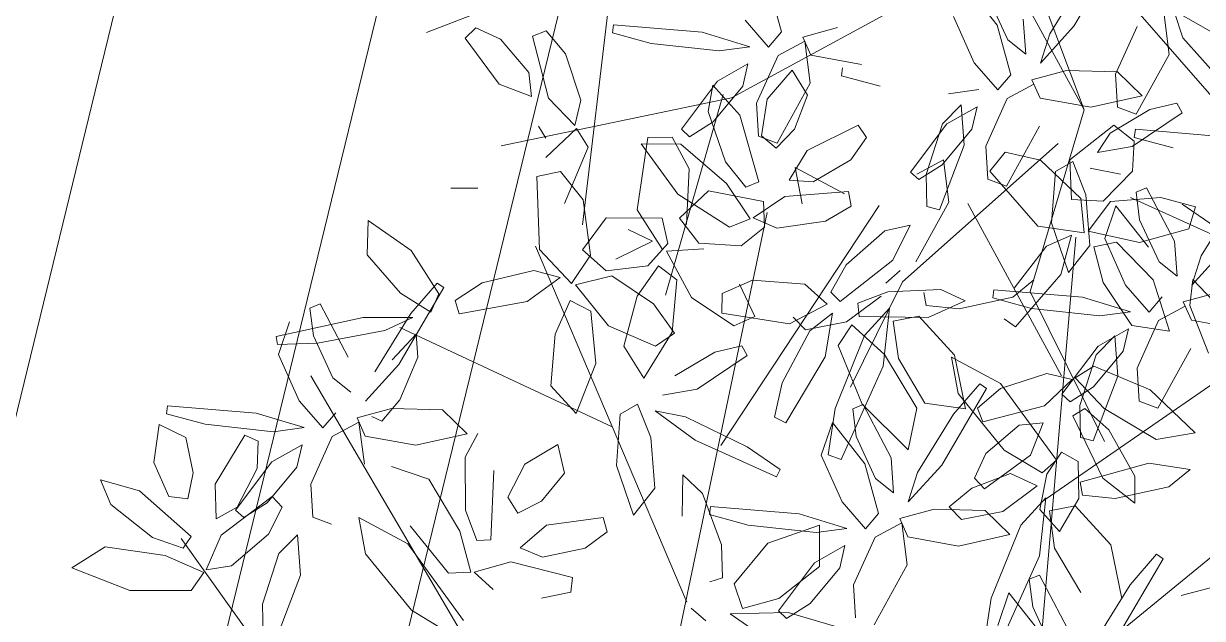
# Model space of a CAD drawing. Header units: millimetres. Extents: x 4980 to 19099, y 3891 to 5773.
# Drawn here: x 11492.33 to 11525.77, y 4888.2 to 4905.08 of the extents above; entities that cross this region are included whole.
import ezdxf

# ---------------------------------------------------------------- set-up
doc = ezdxf.new("R2010")
doc.units = ezdxf.units.MM
for name, color, linetype, lineweight in [('no3_ahşap gorunus on kalın', 34, 'Continuous', 20), ('no3_ölçü tefriş', 252, 'Continuous', 0), ('Poltroncine_Stift_Nr__1', 1, 'Continuous', 20)]:
    doc.layers.add(name, color=color, linetype=linetype, lineweight=lineweight)

# ---------------------------------------------------------------- blocks, each defined once
blk = doc.blocks.new('edc')
at = {"layer": 'Poltroncine_Stift_Nr__1', "linetype": 'Continuous'}
blk.add_line((-455267.72, -965869.832), (-455267.72, -966030.174), dxfattribs=at)
blk = doc.blocks.new('p34')
at = {"color": 68}
for p, q in [((1698.209, -14122.976), (1698.443, -14121.227)), ((1698.443, -14121.227), (1699.246, -14122.005)), ((1700.445, -14121.879), (1701.061, -14121.423)), ((1701.061, -14121.423), (1701.022, -14122.574)), ((1699.815, -14123.25), (1700.445, -14121.879)), ((1699.246, -14122.005), (1699.411, -14123.716)), ((1701.022, -14122.574), (1700.103, -14124.31)), ((1701.061, -14123.421), (1701.893, -14122.78)), ((1701.893, -14122.78), (1702.978, -14122.672)), ((1702.978, -14122.672), (1702.802, -14123.489)), ((1703.326, -14122.803), (1703.296, -14123.94)), ((1703.555, -14122.777), (1703.326, -14122.803)), ((1703.945, -14125.271), (1703.555, -14122.777)), ((1698.616, -14124.664), (1698.209, -14122.976)), ((1699.734, -14124.16), (1699.815, -14123.25)), ((1701.124, -14123.956), (1701.061, -14123.421)), ((1702.802, -14123.489), (1701.874, -14123.928)), ((1699.411, -14123.716), (1699.2, -14124.897)), ((1700.103, -14124.31), (1699.734, -14124.16)), ((1701.874, -14123.928), (1701.124, -14123.956)), ((1703.296, -14123.94), (1703.547, -14125.868)), ((1700.764, -14124.872), (1701.712, -14124.614)), ((1701.221, -14125.379), (1700.764, -14124.872)), ((1701.712, -14124.614), (1703.257, -14125.099)), ((1699.286, -14124.939), (1700.349, -14125.122)), ((1700.349, -14125.122), (1701.751, -14126.266)), ((1703.257, -14125.099), (1703.184, -14125.512)), ((1701.13, -14125.352), (1700.98, -14125.63)), ((1702.703, -14126.023), (1701.13, -14125.352)), ((1702.428, -14125.664), (1701.221, -14125.379)), ((1703.184, -14125.512), (1702.428, -14125.664)), ((1703.869, -14126.683), (1703.945, -14125.271)), ((1705.716, -14125.489), (1704.572, -14126.373)), ((1706.689, -14125.575), (1705.716, -14125.489)), ((1706.194, -14125.302), (1705.982, -14125.394)), ((1705.982, -14125.394), (1706.287, -14126.49)), ((1707.299, -14127.572), (1706.194, -14125.302)), ((1700.98, -14125.63), (1701.55, -14126.177)), ((1703.547, -14125.868), (1703.869, -14126.683)), ((1701.55, -14126.177), (1702.731, -14126.754)), ((1703.383, -14126.748), (1702.703, -14126.023)), ((1707.203, -14126.043), (1706.464, -14126.322)), ((1707.389, -14126.297), (1707.203, -14126.043)), ((1701.524, -14126.619), (1700.696, -14126.424)), ((1701.751, -14126.266), (1701.524, -14126.619)), ((1704.572, -14126.373), (1703.983, -14127.201)), ((1706.464, -14126.322), (1705.435, -14127.14)), ((1706.287, -14126.49), (1707.094, -14128.259)), ((1702.731, -14126.754), (1703.383, -14126.748)), ((1701.457, -14127.525), (1702.356, -14127.25)), ((1702.356, -14127.25), (1703.816, -14127.522)), ((1703.983, -14127.201), (1704.488, -14127.457)), ((1705.435, -14127.14), (1705.16, -14127.731)), ((1703.816, -14127.522), (1704.388, -14128.161)), ((1704.388, -14128.161), (1703.265, -14128.596)), ((1704.492, -14128.078), (1704.044, -14128.424)), ((1704.987, -14128.966), (1704.492, -14128.078)), ((1705.009, -14128.198), (1706.251, -14128.874)), ((1704.044, -14128.424), (1704.133, -14129.884)), ((1704.632, -14128.476), (1704.57, -14128.785)), ((1703.386, -14129.355), (1703.285, -14130.469)), ((1675.098, -14130.847), (1676.139, -14129.606)), ((1676.139, -14129.606), (1676.493, -14129.832)), ((1676.493, -14129.832), (1676.343, -14130.589))]:
    blk.add_line(p, q, dxfattribs=at)
at = {"color": 44}
for p, q in [((1696.572, -14127.998), (1699.979, -14124.041)), ((1694.72, -14136.809), (1705.34, -14126.519)), ((1679.44, -14133.399), (1676.031, -14128.502)), ((1705.965, -14135.169), (1707.275, -14128.65)), ((1676.283, -14137.346), (1673.404, -14131.319)), ((1701.623, -14138.41), (1710.428, -14131.837)), ((1682.755, -14132.766), (1671.775, -14134.094)), ((1676.318, -14137.098), (1670.396, -14136.858)), ((1682.842, -14144.569), (1676.283, -14137.346)), ((1694.199, -14138.612), (1712.916, -14138.004)), ((1706.176, -14138.29), (1713.856, -14141.038)), ((1677.216, -14146.653), (1672.35, -14143.293)), ((1710.391, -14147.209), (1714.509, -14143.47)), ((1681.141, -14144.583), (1678.323, -14147.141)), ((1683.379, -14145.161), (1673.489, -14159.11)), ((1681.275, -14145.128), (1678.323, -14147.141)), ((1672.948, -14146.882), (1669.312, -14149.94)), ((1678.323, -14147.141), (1672.948, -14146.882)), ((1701.348, -14148.674), (1714.309, -14146.676)), ((1706.751, -14147.489), (1713.483, -14153.476)), ((1701.586, -14148.938), (1711.355, -14156.272)), ((1705.13, -14151.986), (1709.373, -14159.799))]:
    blk.add_line(p, q, dxfattribs=at)
at = {"color": 66}
for p, q in [((1699.2, -14124.897), (1698.616, -14124.664)), ((1699.567, -14125.617), (1699.286, -14124.939)), ((1700.696, -14126.424), (1699.567, -14125.617)), ((1706.106, -14127.429), (1707.389, -14126.297)), ((1697.837, -14126.959), (1698.717, -14126.729)), ((1698.717, -14126.729), (1700.222, -14126.833)), ((1700.222, -14126.833), (1700.867, -14127.227)), ((1700.867, -14127.227), (1699.776, -14127.575)), ((1710.011, -14127.055), (1709.056, -14127.259)), ((1709.476, -14128.448), (1710.011, -14127.055)), ((1699.776, -14127.575), (1697.827, -14127.336)), ((1701.39, -14128.088), (1701.457, -14127.525)), ((1707.641, -14128.944), (1707.299, -14127.572)), ((1709.056, -14127.259), (1708.222, -14128.44)), ((1707.732, -14128.861), (1705.883, -14128.258)), ((1707.094, -14128.259), (1707.641, -14128.944)), ((1708.222, -14128.44), (1707.903, -14129.405)), ((1708.46, -14129.501), (1709.476, -14128.448)), ((1700.797, -14129.224), (1701.756, -14128.794)), ((1701.756, -14128.794), (1701.364, -14130.323)), ((1704.57, -14128.785), (1705.276, -14129.141)), ((1706.251, -14128.874), (1708.67, -14129.595)), ((1707.196, -14129.148), (1706.333, -14128.656)), ((1708.746, -14129.378), (1707.732, -14128.861)), ((1699.551, -14130.874), (1700.797, -14129.224)), ((1705.293, -14130.379), (1704.987, -14128.966)), ((1705.276, -14129.141), (1706.574, -14129.345)), ((1706.574, -14129.345), (1707.196, -14129.148)), ((1707.903, -14129.405), (1708.46, -14129.501)), ((1708.67, -14129.595), (1708.746, -14129.378)), ((1672.087, -14130.966), (1671.902, -14130.222)), ((1708.045, -14130.193), (1708.391, -14129.995)), ((1708.844, -14131.988), (1708.045, -14130.193)), ((1708.391, -14129.995), (1709.057, -14130.621)), ((1676.343, -14130.589), (1675.616, -14131.594)), ((1674.972, -14131.821), (1675.098, -14130.847)), ((1699.174, -14132.068), (1699.551, -14130.874)), ((1709.057, -14130.621), (1709.746, -14131.962)), ((1675.616, -14131.594), (1674.972, -14131.821)), ((1675.044, -14132.3), (1676.639, -14131.445)), ((1676.639, -14131.445), (1676.878, -14131.79)), ((1676.878, -14131.79), (1676.379, -14132.479)), ((1674.2, -14132.216), (1673.92, -14132.499)), ((1674.467, -14133.211), (1675.044, -14132.3)), ((1676.379, -14132.479), (1675.201, -14133.212)), ((1673.386, -14132.626), (1674.396, -14133.275)), ((1674.396, -14133.275), (1673.956, -14133.724)), ((1675.201, -14133.212), (1674.467, -14133.211)), ((1673.956, -14133.724), (1672.241, -14133.452)), ((1677.501, -14133.601), (1677.272, -14133.626)), ((1677.89, -14136.095), (1677.501, -14133.601)), ((1677.272, -14133.626), (1677.241, -14134.764)), ((1677.241, -14134.764), (1677.493, -14136.692)), ((1671.792, -14136.131), (1671.058, -14135.243)), ((1671.638, -14136.465), (1672.554, -14135.503)), ((1671.951, -14135.381), (1671.792, -14136.131)), ((1672.554, -14135.503), (1674.621, -14135.305)), ((1674.621, -14135.305), (1674.8, -14135.974)), ((1670.178, -14136.083), (1671.155, -14136.461)), ((1674.8, -14135.974), (1674.036, -14136.66)), ((1675.075, -14136.176), (1674.925, -14136.453)), ((1676.648, -14136.847), (1675.075, -14136.176)), ((1677.814, -14137.507), (1677.89, -14136.095)), ((1670.508, -14137.585), (1671.613, -14136.585)), ((1671.155, -14136.461), (1670.892, -14137.062)), ((1671.613, -14136.585), (1671.927, -14137.595)), ((1674.925, -14136.453), (1675.495, -14137.001)), ((1672.054, -14137.426), (1672.614, -14136.724)), ((1674.036, -14136.66), (1672.481, -14136.956)), ((1672.614, -14136.724), (1673.558, -14137.339)), ((1677.328, -14137.572), (1676.648, -14136.847)), ((1677.493, -14136.692), (1677.814, -14137.507)), ((1675.495, -14137.001), (1676.676, -14137.578)), ((1678.517, -14137.197), (1677.929, -14138.025)), ((1672.267, -14138.604), (1672.054, -14137.426)), ((1673.558, -14137.339), (1673.639, -14138.924)), ((1676.676, -14137.578), (1677.328, -14137.572)), ((1678.433, -14138.281), (1679.714, -14137.573)), ((1675.403, -14138.349), (1676.301, -14138.074)), ((1676.301, -14138.074), (1677.762, -14138.346)), ((1677.929, -14138.025), (1678.433, -14138.281)), ((1675.335, -14138.911), (1675.403, -14138.349)), ((1677.762, -14138.346), (1678.334, -14138.985)), ((1673.639, -14138.924), (1672.934, -14139.129)), ((1677.21, -14139.42), (1675.335, -14138.911)), ((1678.437, -14138.902), (1677.989, -14139.247)), ((1678.932, -14139.79), (1678.437, -14138.902)), ((1678.334, -14138.985), (1677.21, -14139.42)), ((1677.989, -14139.247), (1678.078, -14140.708)), ((1673.828, -14140.004), (1674.787, -14139.573)), ((1674.787, -14139.573), (1674.396, -14141.103)), ((1677.63, -14140.231), (1677.599, -14141.368)), ((1677.859, -14140.206), (1677.63, -14140.231))]:
    blk.add_line(p, q, dxfattribs=at)
at = {"color": 64}
for p, q in [((1704.133, -14129.884), (1704.797, -14131.22)), ((1701.364, -14130.323), (1699.623, -14132.377)), ((1700.821, -14131.648), (1701.878, -14130.272)), ((1703.285, -14130.469), (1702.057, -14131.672)), ((1704.797, -14131.22), (1705.293, -14130.379)), ((1702.674, -14131.693), (1704.136, -14131.323)), ((1704.136, -14131.323), (1704.878, -14131.515)), ((1710.362, -14131.973), (1712.36, -14131.405)), ((1712.36, -14131.405), (1712.656, -14132.03)), ((1701.005, -14132.25), (1700.821, -14131.648)), ((1702.057, -14131.672), (1701.005, -14132.25)), ((1701.915, -14132.202), (1702.674, -14131.693)), ((1702.029, -14132.583), (1701.915, -14132.202)), ((1703.958, -14132.208), (1702.029, -14132.583)), ((1709.726, -14132.729), (1708.844, -14131.988)), ((1709.636, -14133.084), (1710.362, -14131.973)), ((1709.746, -14131.962), (1709.726, -14132.729)), ((1712.656, -14132.03), (1712.029, -14132.843)), ((1700.676, -14132.987), (1701.027, -14132.343)), ((1701.027, -14132.343), (1701.553, -14133.285)), ((1702.946, -14133.155), (1703.323, -14132.77)), ((1703.323, -14132.77), (1704.345, -14133.016)), ((1712.029, -14132.843), (1710.553, -14133.415)), ((1703.439, -14133.722), (1702.946, -14133.155)), ((1704.345, -14133.016), (1705.111, -14133.791)), ((1706.084, -14134.092), (1706.68, -14133.201)), ((1706.68, -14133.201), (1708.13, -14132.973)), ((1708.13, -14132.973), (1709.159, -14133.168)), ((1708.726, -14134.39), (1709.632, -14133.207)), ((1709.159, -14133.168), (1709.009, -14133.807)), ((1709.632, -14133.207), (1710.124, -14134.144)), ((1710.553, -14133.415), (1709.636, -14133.084)), ((1710.218, -14133.955), (1710.642, -14133.163)), ((1710.642, -14133.163), (1711.681, -14133.597)), ((1701.553, -14133.285), (1701.542, -14135.094)), ((1701.9, -14134.124), (1702.007, -14133.45)), ((1702.007, -14133.45), (1702.804, -14134.026)), ((1711.681, -14133.597), (1712.048, -14135.141)), ((1704.364, -14134.167), (1703.439, -14133.722)), ((1705.111, -14133.791), (1704.364, -14134.167)), ((1709.009, -14133.807), (1707.601, -14134.295)), ((1702.436, -14135.243), (1701.9, -14134.124)), ((1702.804, -14134.026), (1703.397, -14135.533)), ((1707.601, -14134.295), (1706.084, -14134.092)), ((1710.124, -14134.144), (1709.626, -14135.48)), ((1710.641, -14135.074), (1710.218, -14133.955)), ((1712.824, -14135.418), (1713.963, -14134.069)), ((1713.963, -14134.069), (1714.22, -14135.158)), ((1701.126, -14135.14), (1700.758, -14134.372)), ((1708.476, -14135.818), (1708.726, -14134.39)), ((1701.542, -14135.094), (1701.126, -14135.14)), ((1703.03, -14135.736), (1702.436, -14135.243)), ((1711.392, -14135.47), (1710.641, -14135.074)), ((1712.048, -14135.141), (1711.392, -14135.47)), ((1714.22, -14135.158), (1713.439, -14136.689)), ((1703.397, -14135.533), (1703.03, -14135.736)), ((1704.923, -14135.551), (1703.665, -14136.352)), ((1706.366, -14135.309), (1704.923, -14135.551)), ((1706.757, -14135.718), (1706.366, -14135.309)), ((1709.626, -14135.48), (1708.962, -14136.255)), ((1712.258, -14137.059), (1712.824, -14135.418)), ((1705.927, -14136.303), (1706.757, -14135.718)), ((1708.962, -14136.255), (1708.476, -14135.818)), ((1714.03, -14136.513), (1715.299, -14135.697)), ((1715.299, -14135.697), (1716.064, -14135.644)), ((1716.064, -14135.644), (1715.411, -14136.594)), ((1667.963, -14136.813), (1668.711, -14136.044)), ((1668.711, -14136.044), (1670.178, -14136.083)), ((1703.665, -14136.352), (1704.553, -14136.756)), ((1704.553, -14136.756), (1705.927, -14136.303)), ((1707.172, -14136.345), (1707.573, -14137.254)), ((1708.711, -14137.493), (1707.789, -14136.556)), ((1713.472, -14137.236), (1714.03, -14136.513)), ((1715.411, -14136.594), (1713.702, -14137.561)), ((1669.418, -14137.287), (1667.963, -14136.813)), ((1713.439, -14136.689), (1712.625, -14137.57)), ((1670.892, -14137.062), (1669.418, -14137.287)), ((1712.625, -14137.57), (1712.258, -14137.059)), ((1713.702, -14137.561), (1713.472, -14137.236)), ((1714.988, -14137.328), (1716.034, -14137.236)), ((1716.034, -14137.236), (1717.007, -14137.729)), ((1670.004, -14138.943), (1670.508, -14137.585)), ((1705.114, -14137.437), (1703.966, -14137.697)), ((1709.066, -14138.199), (1708.711, -14137.493)), ((1709.83, -14137.432), (1710.381, -14137.303)), ((1709.994, -14139.368), (1709.83, -14137.432)), ((1710.381, -14137.303), (1710.947, -14138.053)), ((1714.752, -14137.813), (1714.988, -14137.328)), ((1712.547, -14138.374), (1712.675, -14137.652)), ((1712.675, -14137.652), (1713.472, -14138.378)), ((1715.4, -14138.193), (1714.752, -14137.813)), ((1708.833, -14138.411), (1709.066, -14138.199)), ((1710.947, -14138.053), (1711.192, -14139.518)), ((1716.419, -14138.322), (1715.4, -14138.193)), ((1672.934, -14139.129), (1672.267, -14138.604)), ((1701.487, -14138.568), (1701.24, -14139.054)), ((1713.064, -14139.662), (1712.547, -14138.374)), ((1713.472, -14138.378), (1714.037, -14140.097)), ((1714.068, -14139.064), (1713.956, -14138.391)), ((1713.956, -14138.391), (1714.894, -14138.684)), ((1670.402, -14139.461), (1670.004, -14138.943)), ((1671.196, -14138.819), (1670.402, -14139.461)), ((1702.343, -14138.908), (1702.54, -14139.23)), ((1714.894, -14138.684), (1715.935, -14139.924)), ((1702.54, -14139.23), (1703.441, -14138.976)), ((1714.932, -14139.954), (1714.068, -14139.064)), ((1701.826, -14139.985), (1702.454, -14139.583)), ((1710.787, -14140.275), (1709.994, -14139.368)), ((1711.192, -14139.518), (1710.787, -14140.275)), ((1701.216, -14140.656), (1701.596, -14139.676)), ((1701.596, -14139.676), (1702.024, -14141.273)), ((1713.656, -14140.273), (1713.064, -14139.662)), ((1702.35, -14140.915), (1701.826, -14139.985)), ((1710.947, -14140.612), (1711.149, -14140.294)), ((1711.149, -14140.294), (1711.999, -14140.532)), ((1714.037, -14140.097), (1713.656, -14140.273)), ((1670.648, -14140.517), (1670.379, -14140.941)), ((1712.444, -14141.783), (1710.947, -14140.612)), ((1711.999, -14140.532), (1713.196, -14141.367)), ((1670.379, -14140.941), (1670.877, -14142.023)), ((1667.087, -14142.407), (1668.406, -14142.289)), ((1668.406, -14142.289), (1670.62, -14142.611)), ((1670.877, -14142.023), (1671.814, -14142.803)), ((1667.041, -14142.803), (1667.087, -14142.407)), ((1672.35, -14143.293), (1669.101, -14142.57)), ((1670.62, -14142.611), (1671.541, -14143.118)), ((1669.901, -14143.33), (1667.041, -14142.803)), ((1672.654, -14143.156), (1672.205, -14142.847)), ((1675.433, -14142.781), (1675.283, -14143.058)), ((1675.419, -14142.964), (1675.992, -14143.603)), ((1677.006, -14143.452), (1675.433, -14142.781)), ((1680.019, -14142.917), (1678.875, -14143.801)), ((1671.541, -14143.118), (1669.901, -14143.33)), ((1670.213, -14143.7), (1671.205, -14143.304)), ((1671.205, -14143.304), (1671.52, -14143.981)), ((1675.283, -14143.058), (1675.853, -14143.606)), ((1677.85, -14143.296), (1678.172, -14144.111)), ((1680.071, -14144.177), (1680.992, -14143.003)), ((1674.868, -14144.038), (1672.993, -14143.53)), ((1675.992, -14143.603), (1674.868, -14144.038)), ((1675.853, -14143.606), (1677.034, -14144.182)), ((1677.686, -14144.176), (1677.006, -14143.452)), ((1669.162, -14144.725), (1670.213, -14143.7)), ((1672.203, -14143.96), (1671.858, -14144.112)), ((1678.875, -14143.801), (1678.287, -14144.63)), ((1680.767, -14143.75), (1679.738, -14144.568)), ((1671.52, -14143.981), (1670.683, -14145.224)), ((1671.858, -14144.112), (1671.99, -14145.039)), ((1677.034, -14144.182), (1677.686, -14144.176)), ((1678.791, -14144.886), (1680.071, -14144.177)), ((1678.287, -14144.63), (1678.791, -14144.886)), ((1679.738, -14144.568), (1679.463, -14145.16)), ((1669.279, -14145.887), (1669.162, -14144.725)), ((1675.693, -14145.516), (1675.76, -14144.954)), ((1675.76, -14144.954), (1676.659, -14144.679)), ((1676.659, -14144.679), (1678.119, -14144.95)), ((1678.119, -14144.95), (1678.692, -14145.59)), ((1679.463, -14145.16), (1680.409, -14144.857)), ((1670.683, -14145.224), (1669.279, -14145.887)), ((1671.99, -14145.039), (1672.675, -14146.436)), ((1677.568, -14146.025), (1675.693, -14145.516)), ((1678.795, -14145.506), (1678.347, -14145.852)), ((1679.29, -14146.394), (1678.795, -14145.506)), ((1680.187, -14145.686), (1679.313, -14145.626)), ((1679.313, -14145.626), (1680.554, -14146.302)), ((1672.521, -14145.896), (1672.49, -14147.033)), ((1672.75, -14145.871), (1672.521, -14145.896)), ((1673.139, -14148.365), (1672.75, -14145.871)), ((1678.347, -14145.852), (1678.436, -14147.313)), ((1669.034, -14146.453), (1669.379, -14146.214)), ((1669.379, -14146.214), (1670.068, -14146.713)), ((1669.889, -14148.048), (1669.034, -14146.453)), ((1672.675, -14146.436), (1673.293, -14146.902)), ((1679.596, -14147.808), (1679.29, -14146.394)), ((1668.178, -14146.749), (1669.183, -14147.476)), ((1670.068, -14146.713), (1670.801, -14147.891)), ((1676.427, -14146.768), (1674.984, -14147.01)), ((1676.818, -14147.177), (1676.427, -14146.768)), ((1672.49, -14147.033), (1672.742, -14148.961)), ((1674.984, -14147.01), (1673.725, -14147.811)), ((1675.987, -14147.762), (1676.818, -14147.177)), ((1669.183, -14147.476), (1669.41, -14148.12)), ((1670.801, -14147.891), (1670.8, -14148.625)), ((1673.725, -14147.811), (1674.614, -14148.215)), ((1674.614, -14148.215), (1675.987, -14147.762)), ((1676.785, -14148.579), (1676.753, -14147.704)), ((1677.85, -14148.015), (1677.233, -14147.804)), ((1677.233, -14147.804), (1677.633, -14148.713)), ((1670.8, -14148.625), (1669.889, -14148.048)), ((1670.324, -14148.446), (1670.175, -14148.723)), ((1671.898, -14149.117), (1670.324, -14148.446)), ((1673.063, -14149.776), (1673.139, -14148.365)), ((1674.911, -14148.582), (1673.766, -14149.466)), ((1675.883, -14148.668), (1674.911, -14148.582)), ((1670.175, -14148.723), (1670.744, -14149.27)), ((1670.216, -14149.706), (1670.864, -14148.697)), ((1670.864, -14148.697), (1671.313, -14149.137)), ((1672.742, -14148.961), (1673.063, -14149.776)), ((1674.963, -14149.842), (1675.883, -14148.668)), ((1670.744, -14149.27), (1671.925, -14149.847)), ((1671.313, -14149.137), (1671.041, -14150.851)), ((1672.577, -14149.841), (1671.898, -14149.117)), ((1676.398, -14149.137), (1675.658, -14149.415)), ((1676.212, -14149.009), (1675.749, -14151.491)), ((1673.766, -14149.466), (1673.178, -14150.295)), ((1675.658, -14149.415), (1674.63, -14150.233)), ((1671.925, -14149.847), (1672.577, -14149.841)), ((1673.178, -14150.295), (1673.683, -14150.55)), ((1674.63, -14150.233), (1674.355, -14150.825)), ((1671.551, -14150.344), (1673.011, -14150.615)), ((1673.011, -14150.615), (1673.583, -14151.255)), ((1674.355, -14150.825), (1675.301, -14150.522)), ((1673.687, -14151.171), (1673.239, -14151.517)), ((1674.182, -14152.059), (1673.687, -14151.171)), ((1673.239, -14151.517), (1673.327, -14152.977))]:
    blk.add_line(p, q, dxfattribs=at)
at = {"color": 62}
for p, q in [((1706.693, -14136.245), (1706.151, -14137.55)), ((1706.725, -14137.12), (1706.693, -14136.245)), ((1706.32, -14139.022), (1706.725, -14137.12)), ((1707.573, -14137.254), (1708.833, -14138.411)), ((1704.734, -14138.111), (1705.114, -14137.437)), ((1706.151, -14137.55), (1705.689, -14140.032)), ((1717.007, -14137.729), (1716.419, -14138.322)), ((1703.441, -14138.976), (1704.734, -14138.111)), ((1704.196, -14138.439), (1704.165, -14139.576)), ((1704.425, -14138.414), (1704.196, -14138.439)), ((1704.814, -14140.908), (1704.425, -14138.414)), ((1705.913, -14140.084), (1706.32, -14139.022)), ((1702.454, -14139.583), (1703.798, -14140.247)), ((1704.165, -14139.576), (1704.416, -14141.504)), ((1707.24, -14139.93), (1707.316, -14139.582)), ((1707.316, -14139.582), (1708.316, -14139.555)), ((1708.316, -14139.555), (1709.94, -14139.971)), ((1709.326, -14140.566), (1707.24, -14139.93)), ((1715.651, -14140.233), (1714.932, -14139.954)), ((1715.935, -14139.924), (1715.651, -14140.233)), ((1703.798, -14140.247), (1704.641, -14141.55)), ((1705.689, -14140.032), (1705.913, -14140.084)), ((1709.94, -14139.971), (1710.576, -14140.474)), ((1710.576, -14140.474), (1709.326, -14140.566)), ((1703.505, -14141.82), (1702.35, -14140.915)), ((1704.738, -14142.319), (1704.814, -14140.908)), ((1709.724, -14140.847), (1708.264, -14141.905)), ((1710.381, -14141.086), (1709.724, -14140.847)), ((1701.999, -14140.989), (1701.849, -14141.266)), ((1701.849, -14141.266), (1702.419, -14141.813)), ((1702.024, -14141.273), (1701.881, -14144.178)), ((1703.572, -14141.66), (1701.999, -14140.989)), ((1706.585, -14141.125), (1705.441, -14142.009)), ((1707.558, -14141.211), (1706.585, -14141.125)), ((1706.638, -14142.385), (1707.558, -14141.211)), ((1709.787, -14142.189), (1710.381, -14141.086)), ((1710.662, -14141.231), (1711.019, -14141.112)), ((1711.104, -14143.144), (1710.662, -14141.231)), ((1711.019, -14141.112), (1711.537, -14141.86)), ((1704.641, -14141.55), (1703.505, -14141.82)), ((1704.416, -14141.504), (1704.738, -14142.319)), ((1713.196, -14141.367), (1713.529, -14142.025)), ((1702.419, -14141.813), (1703.6, -14142.39)), ((1704.252, -14142.384), (1703.572, -14141.66)), ((1707.333, -14141.958), (1706.304, -14142.776)), ((1706.976, -14143.065), (1708.258, -14141.934)), ((1708.264, -14141.905), (1707.316, -14143.481)), ((1708.072, -14141.68), (1707.333, -14141.958)), ((1708.258, -14141.934), (1708.072, -14141.68)), ((1711.537, -14141.86), (1711.955, -14143.309)), ((1713.529, -14142.025), (1712.444, -14141.783)), ((1705.441, -14142.009), (1704.853, -14142.838)), ((1708.521, -14143.442), (1709.787, -14142.189)), ((1714.154, -14142.358), (1715.034, -14142.128)), ((1715.034, -14142.128), (1716.539, -14142.232)), ((1716.539, -14142.232), (1717.184, -14142.627)), ((1703.6, -14142.39), (1704.252, -14142.384)), ((1705.357, -14143.093), (1706.638, -14142.385)), ((1714.144, -14142.735), (1714.154, -14142.358)), ((1717.184, -14142.627), (1716.093, -14142.974)), ((1702.327, -14143.162), (1703.225, -14142.886)), ((1703.225, -14142.886), (1704.686, -14143.158)), ((1704.853, -14142.838), (1705.357, -14143.093)), ((1706.304, -14142.776), (1706.029, -14143.368)), ((1716.093, -14142.974), (1714.144, -14142.735)), ((1704.686, -14143.158), (1705.258, -14143.797)), ((1711.805, -14144.05), (1711.104, -14143.144)), ((1707.316, -14143.481), (1708.521, -14143.442)), ((1711.955, -14143.309), (1711.805, -14144.05)), ((1704.134, -14144.232), (1702.259, -14143.724)), ((1705.258, -14143.797), (1704.134, -14144.232)), ((1705.361, -14143.714), (1704.913, -14144.06)), ((1705.856, -14144.602), (1705.361, -14143.714)), ((1708.601, -14144.497), (1706.753, -14143.894)), ((1714.353, -14145.55), (1715.553, -14143.855)), ((1715.553, -14143.855), (1716.176, -14144.156)), ((1704.913, -14144.06), (1705.002, -14145.52)), ((1709.204, -14144.484), (1710.162, -14144.053)), ((1710.162, -14144.053), (1709.771, -14145.583)), ((1716.176, -14144.156), (1716.196, -14145.183)), ((1709.615, -14145.014), (1708.601, -14144.497)), ((1709.539, -14145.231), (1709.615, -14145.014)), ((1711.431, -14145.614), (1711.577, -14145.243)), ((1712.488, -14145.313), (1713.866, -14145.927)), ((1716.196, -14145.183), (1715.404, -14146.554)), ((1713.178, -14146.512), (1711.431, -14145.614)), ((1714.482, -14146.871), (1714.353, -14145.55)), ((1682.035, -14146.289), (1680.187, -14145.686)), ((1713.866, -14145.927), (1714.33, -14146.537)), ((1680.554, -14146.302), (1682.973, -14147.023)), ((1715.316, -14146.301), (1716.398, -14145.989)), ((1715.481, -14147.184), (1715.316, -14146.301)), ((1716.398, -14145.989), (1717.651, -14146.962)), ((1667.195, -14146.953), (1667.421, -14146.6)), ((1667.421, -14146.6), (1668.178, -14146.749)), ((1714.33, -14146.537), (1713.178, -14146.512)), ((1715.404, -14146.554), (1714.482, -14146.871)), ((1668.436, -14147.994), (1667.195, -14146.953)), ((1714.592, -14148.459), (1714.557, -14146.969)), ((1714.557, -14146.969), (1715.527, -14147.391)), ((1717.651, -14146.962), (1717.346, -14147.63)), ((1678.436, -14147.313), (1679.1, -14148.649)), ((1713.239, -14147.728), (1714.163, -14147.235)), ((1714.163, -14147.235), (1714.447, -14147.826)), ((1716.513, -14147.792), (1715.481, -14147.184)), ((1715.527, -14147.391), (1715.976, -14148.744)), ((1717.346, -14147.63), (1716.513, -14147.792)), ((1678.614, -14148.049), (1679.513, -14147.773)), ((1679.1, -14148.649), (1679.596, -14147.808)), ((1679.513, -14147.773), (1680.973, -14148.045)), ((1712.252, -14148.813), (1713.239, -14147.728)), ((1714.447, -14147.826), (1713.655, -14149.089)), ((1669.41, -14148.12), (1668.436, -14147.994)), ((1678.772, -14148.952), (1677.85, -14148.015)), ((1678.546, -14148.611), (1678.614, -14148.049)), ((1711.2, -14148.02), (1711.845, -14148.414)), ((1666.521, -14149.301), (1666.997, -14148.615)), ((1666.997, -14148.615), (1668.023, -14148.565)), ((1668.023, -14148.565), (1668.726, -14148.827)), ((1680.422, -14149.119), (1678.546, -14148.611)), ((1715.292, -14149.728), (1714.592, -14148.459)), ((1668.289, -14150.142), (1669.805, -14148.893)), ((1668.726, -14148.827), (1668.579, -14149.346)), ((1669.805, -14148.893), (1670.088, -14149.173)), ((1677.633, -14148.713), (1678.894, -14149.87)), ((1677.898, -14148.713), (1677.868, -14149.85)), ((1678.127, -14148.688), (1677.898, -14148.713)), ((1678.517, -14151.182), (1678.127, -14148.688)), ((1679.127, -14149.658), (1678.772, -14148.952)), ((1681.545, -14148.684), (1680.422, -14149.119)), ((1680.97, -14149.376), (1681.66, -14148.951)), ((1681.66, -14148.951), (1681.318, -14150.157)), ((1712.346, -14149.882), (1712.252, -14148.813)), ((1715.976, -14148.744), (1715.944, -14149.764)), ((1667.564, -14149.618), (1666.521, -14149.301)), ((1670.088, -14149.173), (1669.663, -14149.982)), ((1676.584, -14149.391), (1676.398, -14149.137)), ((1713.655, -14149.089), (1712.346, -14149.882)), ((1668.579, -14149.346), (1667.564, -14149.618)), ((1675.301, -14150.522), (1676.584, -14149.391)), ((1678.894, -14149.87), (1679.127, -14149.658)), ((1680.023, -14150.76), (1680.97, -14149.376)), ((1669.663, -14149.982), (1668.556, -14151.005)), ((1669.711, -14151.349), (1670.216, -14149.706)), ((1715.944, -14149.764), (1715.292, -14149.728)), ((1667.812, -14151.191), (1668.289, -14150.142)), ((1713.193, -14150.27), (1713.925, -14150.182)), ((1713.925, -14150.182), (1713.326, -14151.119)), ((1670.584, -14151.181), (1670.652, -14150.619)), ((1670.652, -14150.619), (1671.551, -14150.344)), ((1675.974, -14151.543), (1676.381, -14150.481)), ((1671.041, -14150.851), (1670.154, -14152.377)), ((1668.556, -14151.005), (1667.812, -14151.191)), ((1672.459, -14151.69), (1670.584, -14151.181)), ((1675.078, -14151.351), (1674.204, -14151.291)), ((1674.204, -14151.291), (1675.445, -14151.967)), ((1670.154, -14152.377), (1669.711, -14151.349)), ((1676.927, -14151.954), (1675.078, -14151.351))]:
    blk.add_line(p, q, dxfattribs=at)
at = {"color": 60}
for p, q in [((1706.029, -14143.368), (1706.976, -14143.065)), ((1706.753, -14143.894), (1705.879, -14143.834)), ((1705.879, -14143.834), (1707.12, -14144.51)), ((1706.162, -14146.015), (1705.856, -14144.602)), ((1707.12, -14144.51), (1709.539, -14145.231)), ((1707.957, -14146.133), (1709.204, -14144.484)), ((1706.024, -14144.997), (1705.754, -14145.421)), ((1706.691, -14145.497), (1706.024, -14144.997)), ((1705.002, -14145.52), (1705.666, -14146.856)), ((1705.754, -14145.421), (1706.253, -14146.503)), ((1707.355, -14146.465), (1706.691, -14145.497)), ((1709.771, -14145.583), (1708.029, -14147.636)), ((1705.666, -14146.856), (1706.162, -14146.015)), ((1707.58, -14147.327), (1707.957, -14146.133)), ((1706.253, -14146.503), (1707.19, -14147.283)), ((1707.19, -14147.283), (1707.355, -14146.465)), ((1702.462, -14146.887), (1703.781, -14146.769)), ((1703.781, -14146.769), (1705.996, -14147.091)), ((1705.277, -14147.81), (1702.417, -14147.283)), ((1704.046, -14147.223), (1703.073, -14147.137)), ((1703.125, -14148.397), (1704.046, -14147.223)), ((1705.996, -14147.091), (1706.916, -14147.598)), ((1706.916, -14147.598), (1705.277, -14147.81)), ((1708.029, -14147.636), (1707.58, -14147.327)), ((1703.821, -14147.97), (1702.792, -14148.788)), ((1703.463, -14149.077), (1704.746, -14147.946)), ((1704.56, -14147.691), (1703.821, -14147.97)), ((1704.746, -14147.946), (1704.56, -14147.691)), ((1705.589, -14148.18), (1706.58, -14147.784)), ((1706.58, -14147.784), (1706.895, -14148.461)), ((1708.815, -14148.146), (1709.695, -14147.916)), ((1709.695, -14147.916), (1711.2, -14148.02)), ((1704.538, -14149.205), (1705.589, -14148.18)), ((1708.805, -14148.523), (1708.815, -14148.146)), ((1706.895, -14148.461), (1706.058, -14149.704)), ((1707.578, -14148.44), (1707.233, -14148.592)), ((1707.233, -14148.592), (1707.365, -14149.519)), ((1708.563, -14150.21), (1707.578, -14148.44)), ((1710.754, -14148.762), (1708.805, -14148.523)), ((1711.845, -14148.414), (1710.754, -14148.762)), ((1707.365, -14149.519), (1708.05, -14150.916)), ((1705.089, -14150.509), (1703.241, -14149.906)), ((1706.058, -14149.704), (1704.654, -14150.367)), ((1708.668, -14151.382), (1708.563, -14150.21)), ((1711.999, -14151.109), (1713.193, -14150.27)), ((1703.608, -14150.522), (1706.027, -14151.243)), ((1706.103, -14151.026), (1705.089, -14150.509)), ((1708.05, -14150.916), (1708.668, -14151.382)), ((1706.027, -14151.243), (1706.103, -14151.026))]:
    blk.add_line(p, q, dxfattribs=at)

msp = doc.modelspace()

# ---------------------------------------------------------------- linework, layer by layer
at = {"layer": 'no3_ahşap gorunus on kalın'}
msp.add_lwpolyline([(11512.089, 4945.255), (11474.096, 4789.48), (11508.099, 4781.187), (11546.092, 4936.962), (11512.089, 4945.255)], dxfattribs=at)
msp.add_lwpolyline([(11515.761, 4939.213), (11480.138, 4793.153), (11504.426, 4787.229), (11540.049, 4933.289)], close=True, dxfattribs=at)

# ---------------------------------------------------------------- block references
at = {"layer": 'no3_ölçü tefriş', "xscale": -1, "rotation": 166.2933860449651}
msp.add_blockref('edc', (224908.361, -1041440.222), dxfattribs=at)
at = {"layer": 'no3_ölçü tefriş', "rotation": 76.29338604496003}
for p in [(-2619.519, 6624.28), (-2627.823, 6585.59)]:
    msp.add_blockref('p34', p, dxfattribs=at)

doc.saveas('drawing.dxf')
